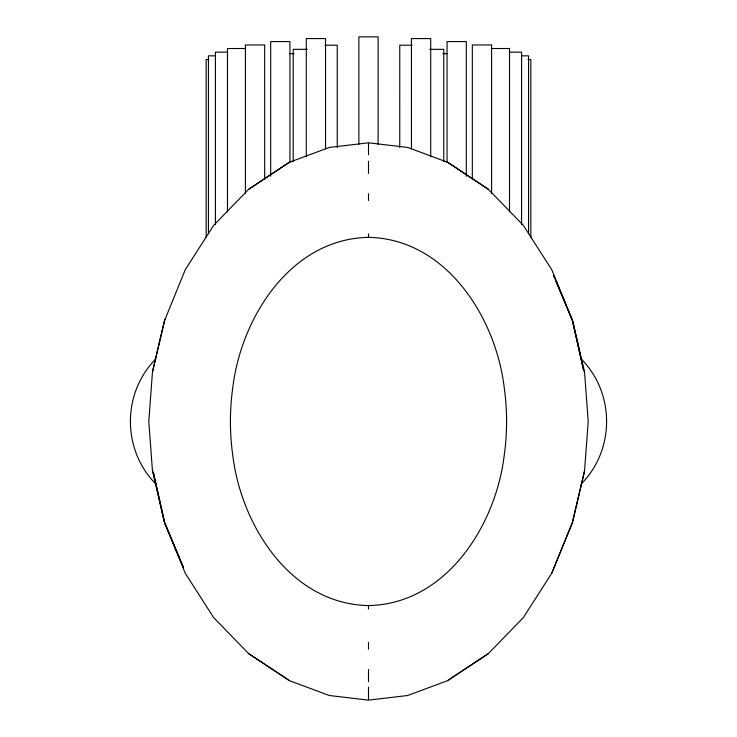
<?xml version="1.0" encoding="UTF-8"?>
<svg xmlns="http://www.w3.org/2000/svg" width="737" height="737" viewBox="0 0 737 737"><rect width="100%" height="100%" fill="white"/><g stroke="black" fill="none" stroke-linecap="round" stroke-linejoin="round"><path stroke-width="1.11" d="M555.938 281.147L572.778 321.387L583.759 370.987L572.041 319.351L551.727 269.659L523.298 225.301L488.29 189.262L447.801 162.361L407.699 147.446L368.5 142.794L329.301 147.446L289.199 162.361L248.71 189.262L213.702 225.301L185.273 269.659L164.222 321.387L152.467 371.992L148.8 421.472L152.467 470.952L164.222 521.566L183.283 567.094M450.04 678.805L488.29 653.682L523.298 617.652L551.727 573.285L572.778 521.566L584.533 470.952L588.2 421.472L584.533 371.992L572.778 321.387M152.467 371.992L164.959 319.351M584.533 470.952L572.041 523.592L551.727 573.285M155.793 358.956C121.955 393.199 121.955 449.745 155.793 483.988M581.207 483.988C615.045 449.745 615.045 393.199 581.207 358.956M164.222 521.566L153.241 471.956L164.959 523.592L185.273 573.285L213.702 617.652L248.71 653.682L289.199 680.583L329.301 695.498L368.5 700.15L407.699 695.498L447.801 680.583L449.082 679.431M289.199 162.361L248.71 189.262M447.801 680.583L488.29 653.682M368.5 237.36C290.756 238.843 241.054 317.601 232.726 387.975A244.371 244.371 0 0 0 232.726 454.978C241.045 525.352 290.756 604.1 368.5 605.584C446.244 604.1 495.946 525.352 504.274 454.978A244.371 244.371 0 0 0 504.274 387.975C495.955 317.601 446.244 238.843 368.5 237.36L368.5 233.915M324.953 45.197L337.233 45.197L337.242 147.584M412.047 45.197L399.767 45.197L399.758 147.584M245.661 48.513L227.475 48.513L227.475 211.814M491.339 48.513L509.525 48.513L509.525 211.814M307.283 49.333L293.225 49.333L293.225 161.587M429.717 49.333L443.775 49.333L443.775 161.587M227.696 52.152L215.416 52.152L215.416 224.49M509.304 52.152L521.584 52.152L521.584 224.49M289.687 53.644L294.008 53.644M442.992 53.644L447.313 53.644M215.407 55.846L208.424 55.846L208.424 233.703M521.593 55.846L528.576 55.846L528.576 233.703M208.967 59.55L206.148 59.55L206.148 237.167M528.033 59.55L530.852 59.55L530.852 237.167M488.29 189.262L447.801 162.361M248.71 653.682L286.96 678.805M287.918 679.431L289.199 680.583M553.727 275.859L555.072 279.047L553.717 275.859M555.965 281.166L572.041 319.351M164.959 523.592L183.273 567.085M491.597 193.389L491.597 44.966L472.334 44.966L472.334 179.579M466.328 176.272L466.318 41.594L447.055 41.594L447.055 162.352M430.712 156.797L430.712 38.582L411.449 38.582L411.449 148.763M378.127 144.249L378.127 36.85L358.873 36.85L358.873 144.249M368.5 143.448L368.5 154.706M368.5 161.256L368.5 173.407M368.5 193.72L368.5 200.556M368.5 605.584L368.5 609.029M368.5 642.388L368.5 649.223M368.5 669.537L368.5 681.688M368.5 687.151L368.5 699.496M325.551 148.763L325.551 38.582L306.288 38.582L306.288 156.797M289.945 162.352L289.945 41.594L270.682 41.594L270.672 176.272M264.666 179.579L264.666 44.966L245.403 44.966L245.403 193.389"/></g></svg>
